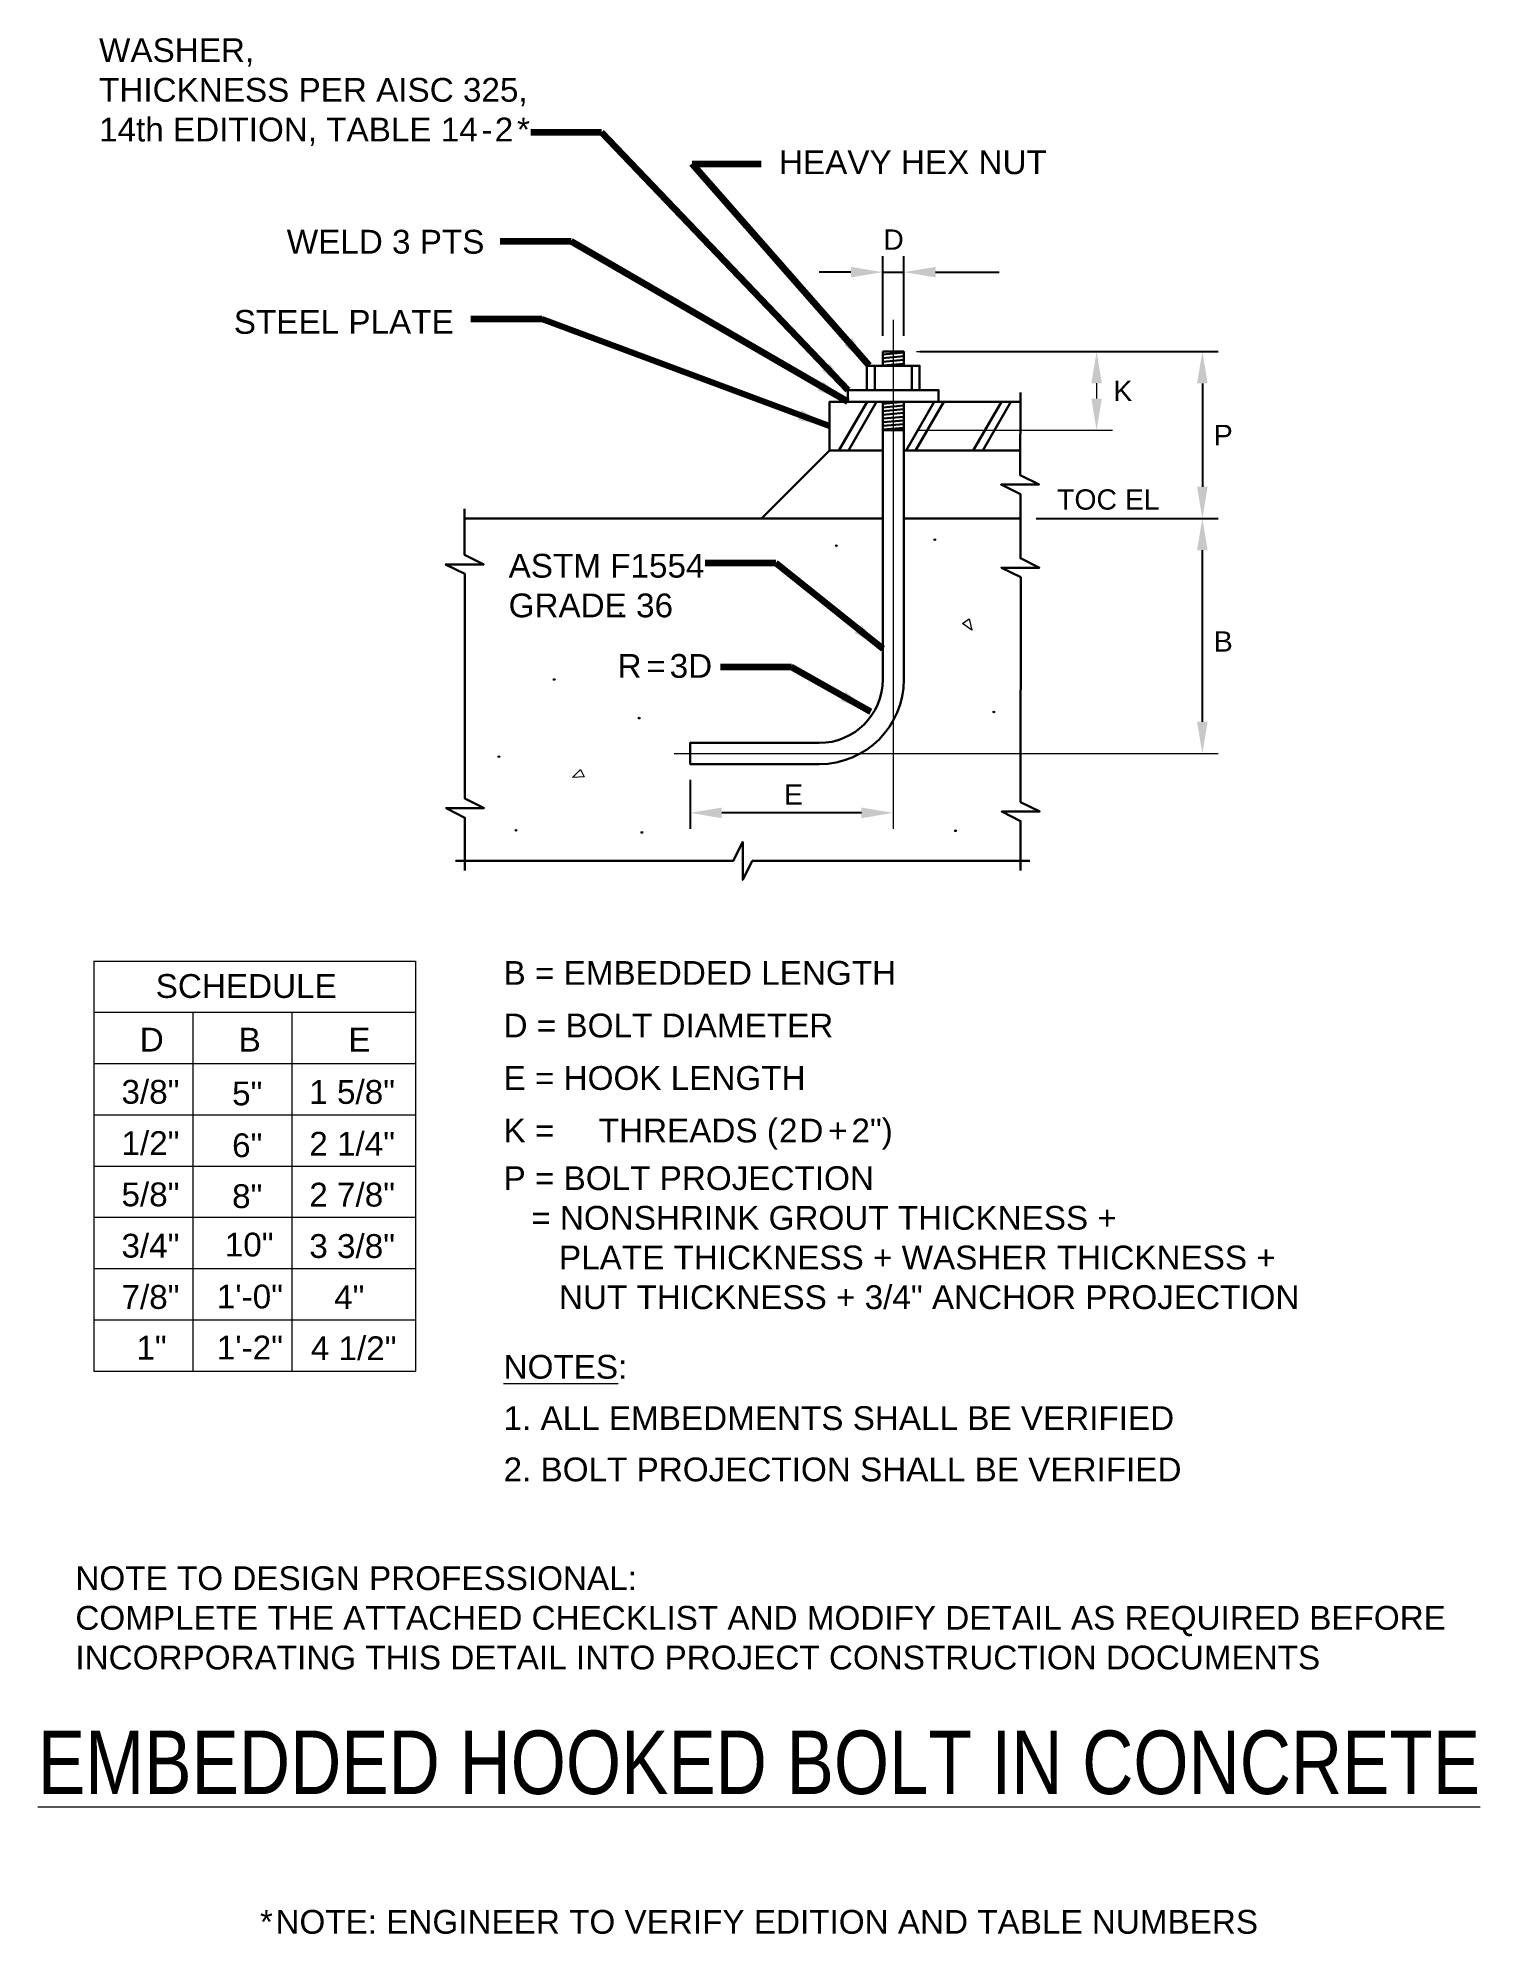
# Model space of a CAD drawing. Header units: inches. Extents: x 812 to 903, y 796 to 916.
import ezdxf

# ---------------------------------------------------------------- set-up
doc = ezdxf.new("R2010")
doc.units = ezdxf.units.IN
doc.header["$LTSCALE"] = 5
doc.header["$MEASUREMENT"] = 0
doc.linetypes.add('CENTER', pattern=[2, 1.25, -0.25, 0.25, -0.25])
for name, color, linetype, lineweight in [('Annotation', 94, 'Continuous', 15), ('S-ANNO-DIMS', 1, 'Continuous', 20), ('S-ANNO-TEXT', 7, 'Continuous', 20), ('S-DELT-PATT', 7, 'Continuous', 15), ('S-DETL', 3, 'Continuous', 30), ('S-GRID', 9, 'CENTER', 20)]:
    doc.layers.add(name, color=color, linetype=linetype, lineweight=lineweight)
doc.styles.add('Romans', font='arial.ttf')
doc.dimstyles.new('Arrow 16', dxfattribs={"dimscale": 10, "dimtxt": 0.128, "dimasz": 0.128, "dimexe": 0.05, "dimexo": 0.05, "dimgap": 0.04, "dimtad": 1, "dimzin": 12, "dimdsep": 46, "dimtxsty": 'Standard', "dimcen": 0, "dimclrd": 256, "dimclre": 256, "dimclrt": 256, "dimaunit": 1, "dimadec": 3, "dimazin": 3, "dimtfac": 1, "dimtofl": 0, "dimtmove": 0, "dimatfit": 3, "dimfxl": 0.18, "dimtolj": 1, "dimtzin": 0, "dimlwd": -1, "dimlwe": -1, "dimarcsym": 0})
doc.dimstyles.get("Standard").update_dxf_attribs({"dimtxt": 0.18, "dimasz": 0.18, "dimexe": 0.18, "dimexo": 0.0625, "dimgap": 0.09, "dimtad": 0, "dimtih": 1, "dimtoh": 1, "dimdec": 4, "dimzin": 0, "dimdsep": 46, "dimtxsty": 'Standard', "dimcen": 0.09, "dimadec": 0, "dimazin": 0, "dimtfac": 1, "dimtdec": 4, "dimtofl": 0, "dimtmove": 0, "dimatfit": 3, "dimfxl": 1, "dimtolj": 1, "dimtzin": 0, "dimarcsym": 0})

# ---------------------------------------------------------------- blocks, each defined once
blk = doc.blocks.new('*D0')
at = {"layer": 'Defpoints', "color": 0, "transparency": 16777216}
for p in [(866.94, 896.06), (874.29, 885.54), (885.76, 885.54)]:
    blk.add_point(p, dxfattribs=at)
at = {"layer": 'S-ANNO-DIMS', "color": 0, "lineweight": -2, "transparency": 16777216}
for p, q in [((867.94, 896.06), (886.76, 896.06)), ((885.76, 894.06), (885.76, 887.54)), ((875.29, 885.54), (886.76, 885.54))]:
    blk.add_line(p, q, dxfattribs=at)
at = {"layer": 'S-ANNO-DIMS', "color": 0, "transparency": 16777216}
for points in [[(885.42, 894.06), (886.09, 894.06), (885.76, 896.06)], [(885.42, 887.54), (886.09, 887.54), (885.76, 885.54)]]:
    blk.add_solid(points, dxfattribs=at)
blk = doc.blocks.new('*D1')
at = {"layer": 'Defpoints', "color": 0, "transparency": 16777216}
for p in [(874.29, 885.54), (885.76, 885.54), (885.76, 870.73)]:
    blk.add_point(p, dxfattribs=at)
at = {"layer": 'S-ANNO-DIMS', "color": 0, "lineweight": -2, "transparency": 16777216}
for p, q in [((875.29, 885.54), (886.76, 885.54)), ((885.76, 872.73), (885.76, 883.54))]:
    blk.add_line(p, q, dxfattribs=at)
at = {"layer": 'S-ANNO-DIMS', "color": 0, "transparency": 16777216}
for points in [[(885.42, 883.54), (886.09, 883.54), (885.76, 885.54)], [(885.42, 872.73), (886.09, 872.73), (885.76, 870.73)]]:
    blk.add_solid(points, dxfattribs=at)
blk = doc.blocks.new('*D2')
at = {"layer": 'Defpoints', "color": 0, "transparency": 16777216}
for p in [(866.94, 901.07), (865.61, 896.06), (866.94, 896.06)]:
    blk.add_point(p, dxfattribs=at)
at = {"layer": 'S-ANNO-DIMS', "color": 0, "lineweight": -2, "transparency": 16777216}
for p, q in [((865.61, 897.06), (865.61, 902.07)), ((866.94, 897.06), (866.94, 902.07)), ((863.61, 901.07), (861.61, 901.07)), ((865.61, 901.07), (866.94, 901.07)), ((868.94, 901.07), (872.94, 901.07))]:
    blk.add_line(p, q, dxfattribs=at)
at = {"layer": 'S-ANNO-DIMS', "color": 0, "transparency": 16777216}
for points in [[(863.61, 901.4), (863.61, 900.74), (865.61, 901.07)], [(868.94, 901.4), (868.94, 900.74), (866.94, 901.07)]]:
    blk.add_solid(points, dxfattribs=at)
blk = doc.blocks.new('*D3')
at = {"layer": 'Defpoints', "color": 0, "transparency": 16777216}
for p in [(853.47, 870.06), (853.47, 866.99), (866.27, 866.99)]:
    blk.add_point(p, dxfattribs=at)
at = {"layer": 'S-ANNO-DIMS', "color": 0, "lineweight": -2, "transparency": 16777216}
for p, q in [((853.47, 869.06), (853.47, 865.99)), ((864.27, 866.99), (855.47, 866.99))]:
    blk.add_line(p, q, dxfattribs=at)
at = {"layer": 'S-ANNO-DIMS', "color": 0, "transparency": 16777216}
for points in [[(855.47, 867.32), (855.47, 866.65), (853.47, 866.99)], [(864.27, 867.32), (864.27, 866.65), (866.27, 866.99)]]:
    blk.add_solid(points, dxfattribs=at)

msp = doc.modelspace()

# ---------------------------------------------------------------- linework, layer by layer
at = {"layer": 'S-ANNO-DIMS'}
for p, q in [((867.7408278, 896.0634286), (880.0905486, 896.0634286)), ((879.0905486, 894.0634286), (879.0905486, 893.1005914)), ((867.7408278, 891.1005914), (880.0905486, 891.1005914))]:
    msp.add_line(p, q, dxfattribs=at)
for points in [[(878.7572153, 894.0634286), (879.423882, 894.0634286), (879.0905486, 896.0634286)], [(878.7572153, 893.1005914), (879.423882, 893.1005914), (879.0905486, 891.1005914)]]:
    msp.add_solid(points, dxfattribs=at)
at = {"layer": 'S-ANNO-TEXT'}
for p, q in [((815.8922209, 857.6498909), (815.8922209, 831.8077389)), ((815.8922209, 857.6498909), (815.8922209, 831.8077389)), ((815.8922209, 857.6498909), (836.1575878, 857.6498909)), ((836.1575878, 857.6498909), (836.1575878, 831.8077389)), ((815.8922209, 854.4196219), (836.1575878, 854.4196219)), ((822.1283654, 854.4196219), (822.1283654, 831.8077389)), ((828.36451, 854.4196219), (828.36451, 831.8077389)), ((815.8922209, 851.1893529), (836.1575878, 851.1893529)), ((815.8922209, 847.9590839), (836.1575878, 847.9590839)), ((815.8922209, 844.7288149), (836.1575878, 844.7288149)), ((815.8922209, 841.4985459), (836.1575878, 841.4985459)), ((815.8922209, 838.2682769), (836.1575878, 838.2682769)), ((815.8922209, 835.0380079), (836.1575878, 835.0380079)), ((815.8922209, 831.8077389), (836.1575878, 831.8077389))]:
    msp.add_line(p, q, dxfattribs=at)
at = {"layer": 'S-DELT-PATT', "flags": 128}
for points in [[(862.7355152, 883.8221502, -1), (862.6318352, 883.8221502, -1)], [(868.9464346, 884.2101299, -1), (868.8427546, 884.2101299, -1)], [(849.1491374, 879.5543644, -1), (849.0454574, 879.5543644, -1)], [(844.9590062, 875.3935782, -1), (844.8553262, 875.3935782, -1)], [(850.3136838, 872.9587003, -1), (850.2100038, 872.9587003, -1)], [(872.6618909, 873.34668, -1), (872.5582109, 873.34668, -1)], [(841.4706074, 870.5244051, -1), (841.3669274, 870.5244051, -1)], [(842.5532151, 865.8956858, -1), (842.4495351, 865.8956858, -1)], [(850.4800466, 865.7533494, -1), (850.3763666, 865.7533494, -1)], [(870.2542762, 865.857545, -1), (870.1505962, 865.857545, -1)]]:
    msp.add_lwpolyline(points, format="xyb", close=True, dxfattribs=at)
for points in [[(871.0647226, 879.2220003), (871.2309183, 878.508031), (870.6304259, 878.9179025)], [(846.7902067, 869.2498795), (846.0582245, 869.2101881), (846.5661436, 869.7303843)]]:
    msp.add_lwpolyline(points, close=True, dxfattribs=at)
at = {"layer": 'S-DETL'}
for p, q in [((865.1127388, 895.1712514), (865.1127388, 893.6404753)), ((865.6074945, 895.8831913), (866.9408278, 895.9998428)), ((865.6074945, 895.6498882), (866.9408278, 895.7665397)), ((865.6074945, 895.4165851), (866.9408278, 895.5332366)), ((865.6074945, 895.183282), (866.9408278, 895.2999335)), ((867.4355835, 895.1712514), (867.4355835, 893.6404753)), ((862.8509886, 889.8227522), (864.6236972, 892.8931736)), ((863.4509886, 889.8227522), (865.2236972, 892.8931736)), ((865.6074945, 875.3932232), (865.6074945, 892.8931736)), ((865.6074945, 892.7765221), (866.9408278, 892.8931736)), ((866.9408278, 875.3932232), (866.9408278, 892.8931736)), ((867.0844143, 889.8227522), (868.8571229, 892.8931736)), ((867.6844143, 889.8227522), (869.4571229, 892.8931736)), ((871.31784, 889.8227522), (873.0905486, 892.8931736)), ((871.91784, 889.8227522), (873.6905486, 892.8931736)), ((865.6074945, 892.543219), (866.9408278, 892.6598705)), ((865.6074945, 892.3099159), (866.9408278, 892.4265674)), ((865.6074945, 892.0766128), (866.9408278, 892.1932643)), ((865.6074945, 891.8433097), (866.9408278, 891.9599612)), ((865.6074945, 891.6100066), (866.9408278, 891.7266581)), ((865.6074945, 891.3767035), (866.9408278, 891.493355)), ((865.6074945, 891.1434003), (866.9408278, 891.2600519)), ((866.9408278, 891.1005914), (865.6074945, 891.1005914)), ((857.9716892, 885.5434528), (862.2509886, 889.8227522)), ((839.2606913, 885.5434528), (865.6074945, 885.5434528)), ((866.9408278, 885.5434528), (874.2905486, 885.5434528))]:
    msp.add_line(p, q, dxfattribs=at)
at = {"layer": 'S-DETL', "flags": 128}
for points in [[(864.6179831, 895.1712514), (867.9303392, 895.1712514), (867.9303392, 893.6404753), (864.6179831, 893.6404753)], [(865.6074945, 896.0634286), (866.9408278, 896.0634286), (866.9408278, 895.1712514), (865.6074945, 895.1712514)], [(863.4165706, 893.6404753), (869.1317517, 893.6404753), (869.1317517, 892.8931736), (863.4165706, 892.8931736)]]:
    msp.add_lwpolyline(points, close=True, dxfattribs=at)
for points in [[(874.2905486, 892.8931736), (862.2509886, 892.8931736), (862.2509886, 889.8227522), (865.6074945, 889.8227522)], [(874.2905486, 893.4931736), (874.2702197, 888.2831025), (875.4702197, 887.6831025), (873.0702197, 887.6831025), (874.2905486, 887.0831025), (874.2905486, 883.0337838), (875.4905486, 882.4337838), (873.0905486, 882.4337838), (874.3108776, 881.8337838), (874.3021554, 867.6674846), (875.5108776, 867.0674846), (873.1108776, 867.0674846), (874.3021554, 866.4674846), (874.3021554, 863.3578155)], [(866.9408278, 889.8227522), (874.2905486, 889.8227522)], [(839.2606913, 886.1435162), (839.2606913, 883.2506698), (840.4606913, 882.6506698), (838.0606913, 882.6506698), (839.2810203, 882.0506698), (839.2810203, 867.8843705), (840.4897425, 867.2843705), (838.0897425, 867.2843705), (839.2810203, 866.6843705), (839.2810203, 863.3577521)], [(861.6074945, 871.3932232), (853.4655941, 871.3932232), (853.4655941, 870.0598899), (861.6074945, 870.0598899)], [(838.6809569, 863.9578155), (856.1915878, 863.9578155), (856.7915878, 865.1578155), (856.7915878, 862.7578155), (857.3915878, 863.9578155), (874.8905486, 863.9578155)]]:
    msp.add_lwpolyline(points, dxfattribs=at)
at = {"layer": 'S-DETL'}
for radius in [4, 5.3333333]:
    msp.add_arc((861.6074945, 875.3932232), radius, 270, 0, dxfattribs=at)
at = {"layer": 'S-GRID', "ltscale": 10}
for p, q in [((866.2741611, 898.0634286), (866.2741611, 865.9878899)), ((852.4655941, 870.7265566), (886.7553999, 870.7265566))]:
    msp.add_line(p, q, dxfattribs=at)

# ---------------------------------------------------------------- texts
at = {"layer": 'S-ANNO-DIMS', "char_height": 1.28, "line_spacing_factor": 1.1, "style": 'Romans'}
for s, insert, attachment_point in [('D', (866.2907828, 903.7606931), 2), ('K', (880.1492153, 894.22201), 1), ('P', (886.4807333, 891.4434407), 1), ('TOC EL', (876.6025486, 887.3799821), 1), ('B', (886.4807333, 878.4324191), 1), ('E', (859.3922787, 868.7798899), 1)]:
    msp.add_mtext(s, dxfattribs=dict(at, insert=insert, attachment_point=attachment_point))
at = {"layer": 'S-ANNO-TEXT', "width": 113.176182987, "attachment_point": 1, "style": 'Romans'}
for s, insert, char_height in [('WASHER, \\PTHICKNESS PER AISC 325, \\P14th EDITION, TABLE 1{\\T1.2;4-2*}', (816.2161472, 915.8099728), 1.499999989), ('HEAVY HEX NUT', (859.0720499, 908.7468051), 1.499999989), ('WELD 3 PTS', (828.0488568, 903.7368915), 1.49999999), ('STEEL PLATE', (824.710138, 898.6835937), 1.499999989), ('ASTM F1554\\PGRADE 36', (842.0313971, 883.3140766), 1.49999999), ('B = EMBEDDED LENGTH', (841.7123358, 857.6498909), 1.499999989), ('SCHEDULE', (819.7886599, 856.8245537), 1.49999999), ('D', (818.7802524, 853.4438757), 1.5), ('B', (825.016397, 853.4394045), 1.5), ('E', (831.9335869, 853.4400975), 1.5), ('D = BOLT DIAMETER', (841.7123358, 854.3385676), 1.499999989), ('E = HOOK LENGTH', (841.7123358, 851.0272443), 1.499999989), ('3/8"', (817.6300275, 850.1538103), 1.49999999), ('5"', (824.602313, 850.0539954), 1.49999999), ('1 5/8"', (829.4671631, 850.1466338), 1.49999999), ('\\pxi-2.5,l2.5;K =^ITHREADS {\\T1.1;(2\\T1.2;D+}2")', (841.7123358, 847.715921), 1.499999989), ('1/2"', (817.6300275, 846.9215047), 1.49999999), ('6"', (824.602313, 846.7874752), 1.49999999), ('2 1/4"', (829.4671631, 846.8801136), 1.49999999), ('P = BOLT PROJECTION \\P   = NONSHRINK GROUT THICKNESS + \\P      PLATE THICKNESS + WASHER THICKNESS + \\P      NUT THICKNESS + 3/4" ANCHOR PROJECTION', (841.7123358, 844.713247), 1.499999989), ('5/8"', (817.6300275, 843.6887625), 1.49999999), ('8"', (824.602313, 843.5795629), 1.49999999), ('2 7/8"', (829.4671631, 843.6722012), 1.49999999), ('3/4"', (817.6300275, 840.4555838), 1.49999999), ('10"', (824.1422315, 840.5256754), 1.49999999), ('3 3/8"', (829.4671631, 840.4344273), 1.49999999), ('7/8"', (817.6300275, 837.2232782), 1.49999999), ('1\'-0"', (823.6361312, 837.2529074), 1.49999999), ('4"', (831.0347477, 837.207632), 1.49999999), ('1"', (818.5682948, 834.0263341), 1.49999999), ('1\'-2"', (823.6361312, 834.0370905), 1.49999999), ('4 1/2"', (829.5621699, 833.9918151), 1.49999999), ('{\\LNOTES}:', (841.7123358, 832.8230406), 1.49999999), ('1. ALL EMBEDMENTS SHALL BE VERIFIED', (841.7123358, 829.5889887), 1.499999989), ('2. BOLT PROJECTION SHALL BE VERIFIED', (841.7123358, 826.3549369), 1.499999989)]:
    msp.add_mtext(s, dxfattribs=dict(at, insert=insert, char_height=char_height))
at = {"layer": 'S-ANNO-TEXT', "style": 'Romans'}
for s, insert, char_height, attachment_point in [('{\\T1.2;R=}3D', (854.8607947, 876.9994182), 1.499999989, 3), ('NOTE TO DESIGN PROFESSIONAL: \\PCOMPLETE THE ATTACHED CHECKLIST AND MODIFY DETAIL AS REQUIRED BEFORE \\PINCORPORATING THIS DETAIL INTO PROJECT CONSTRUCTION DOCUMENTS', (814.7245803, 819.5000597), 1.499999989, 1), ('{\\W0.8;\\LEMBEDDED HOOKED BOLT IN CONCRETE}', (857.8127451, 809.1446709), 4, 2), ('{\\T1.2;*}NOTE: ENGINEER TO VERIFY EDITION AND TABLE NUMBERS', (857.8127451, 797.8382588), 1.499999989, 2)]:
    msp.add_mtext(s, dxfattribs=dict(at, insert=insert, char_height=char_height, attachment_point=attachment_point))

# ---------------------------------------------------------------- dimensions: what is measured, and where the dimension line sits
at = {"layer": 'S-ANNO-DIMS'}
for base, p1, p2, override, picture, middle in [((866.9408278, 901.0715396), (865.6074945, 896.0634286), (866.9408278, 896.0634286), {"dimscale": 16, "dimtxt": 0.09375, "dimasz": 0.125, "dimexe": 0.0625, "dimgap": 0.0625, "dimdec": 5, "dimlfac": 1, "dimrnd": 0.03125, "dimzin": 7, "dimlunit": 4, "dimtxsty": 'Romans', "dimcen": 0.125, "dimadec": 4, "dimtdec": 5, "dimtofl": 1, "dimtvp": 1, "dimfrac": 2, "dimtzin": 3}, '*D2', (871.9408278, 901.0715396)), ((853.4655941, 866.9878899), (866.2741611, 866.9878899), (853.4655941, 870.0598899), {"dimscale": 16, "dimtxt": 0.09375, "dimasz": 0.125, "dimexe": 0.0625, "dimgap": 0.0625, "dimdec": 5, "dimlfac": 1, "dimrnd": 0.03125, "dimzin": 7, "dimlunit": 4, "dimtxsty": 'Romans', "dimcen": 0.125, "dimse1": 1, "dimse2": 0, "dimadec": 4, "dimtdec": 5, "dimtofl": 1, "dimtvp": 1, "dimfrac": 2, "dimtzin": 3}, '*D3', (859.8219787, 866.9878899))]:
    dim = msp.add_linear_dim(base=base, p1=p1, p2=p2, text=' ', dimstyle='Standard', override=override, dxfattribs=at)
    dim.commit()
    dim.dimension.update_dxf_attribs({"geometry": picture, "text_midpoint": middle, "dimtype": 128})
for p1, picture, middle in [((866.9408278, 896.0634286), '*D0', (885.7553999, 891.3579629)), ((885.7553999, 870.7265566), '*D1', (885.7553999, 877.8350047))]:
    dim = msp.add_linear_dim(base=(885.7553999, 885.5434528), p1=p1, p2=(874.2905486, 885.5434528), angle=90, text=' ', dimstyle='Standard', override={"dimscale": 16, "dimtxt": 0.09375, "dimasz": 0.125, "dimexe": 0.0625, "dimgap": 0.0625, "dimdec": 5, "dimlfac": 1, "dimrnd": 0.03125, "dimzin": 7, "dimlunit": 4, "dimtxsty": 'Romans', "dimcen": 0.125, "dimadec": 4, "dimtdec": 5, "dimtofl": 1, "dimtvp": 1, "dimfrac": 2, "dimtzin": 3}, dxfattribs=at)
    dim.commit()
    dim.dimension.update_dxf_attribs({"geometry": picture, "text_midpoint": middle, "dimtype": 128})

# ---------------------------------------------------------------- leaders
at = {"layer": 'Annotation'}
msp.add_leader([(863.4165706, 892.8931736), (857.8171868, 896.0806297)], dimstyle='Arrow 16', override={"dimtad": 0}, dxfattribs=at)
at = {"layer": 'S-ANNO-TEXT'}
for points in [[(863.4165706, 893.6404753), (847.8866269, 909.8720368), (843.4273482, 909.8720368)], [(864.7571596, 895.1859884), (853.5951948, 907.8925935), (857.9449664, 907.8925935)], [(863.4165706, 892.8931736), (845.9675912, 903.002914), (841.5083126, 903.002914)], [(862.2509886, 891.3579629), (844.1194214, 898.1071753), (839.6601428, 898.1071753)], [(865.6074945, 877.3324156), (858.8739822, 882.7161972), (854.4147035, 882.7161972)], [(864.852481, 873.3647957), (859.8526962, 876.1780097), (855.3934176, 876.1780097)]]:
    msp.add_leader(points, dimstyle='Standard', override={"dimscale": 16, "dimtxt": 0.09375, "dimasz": 0.125, "dimexe": 0.0625, "dimgap": 0.0625, "dimtad": 0, "dimtih": 0, "dimtoh": 0, "dimdec": 5, "dimlfac": 16, "dimrnd": 0.03125, "dimzin": 7, "dimlunit": 4, "dimtxsty": 'Romans', "dimcen": 0.125, "dimclrd": 256, "dimclre": 256, "dimclrt": 256, "dimadec": 4, "dimtdec": 5, "dimtofl": 1, "dimtvp": 1, "dimfrac": 2, "dimtzin": 3, "dimlwd": 65535, "dimlwe": 65535}, dxfattribs=at)

doc.saveas('drawing.dxf')
